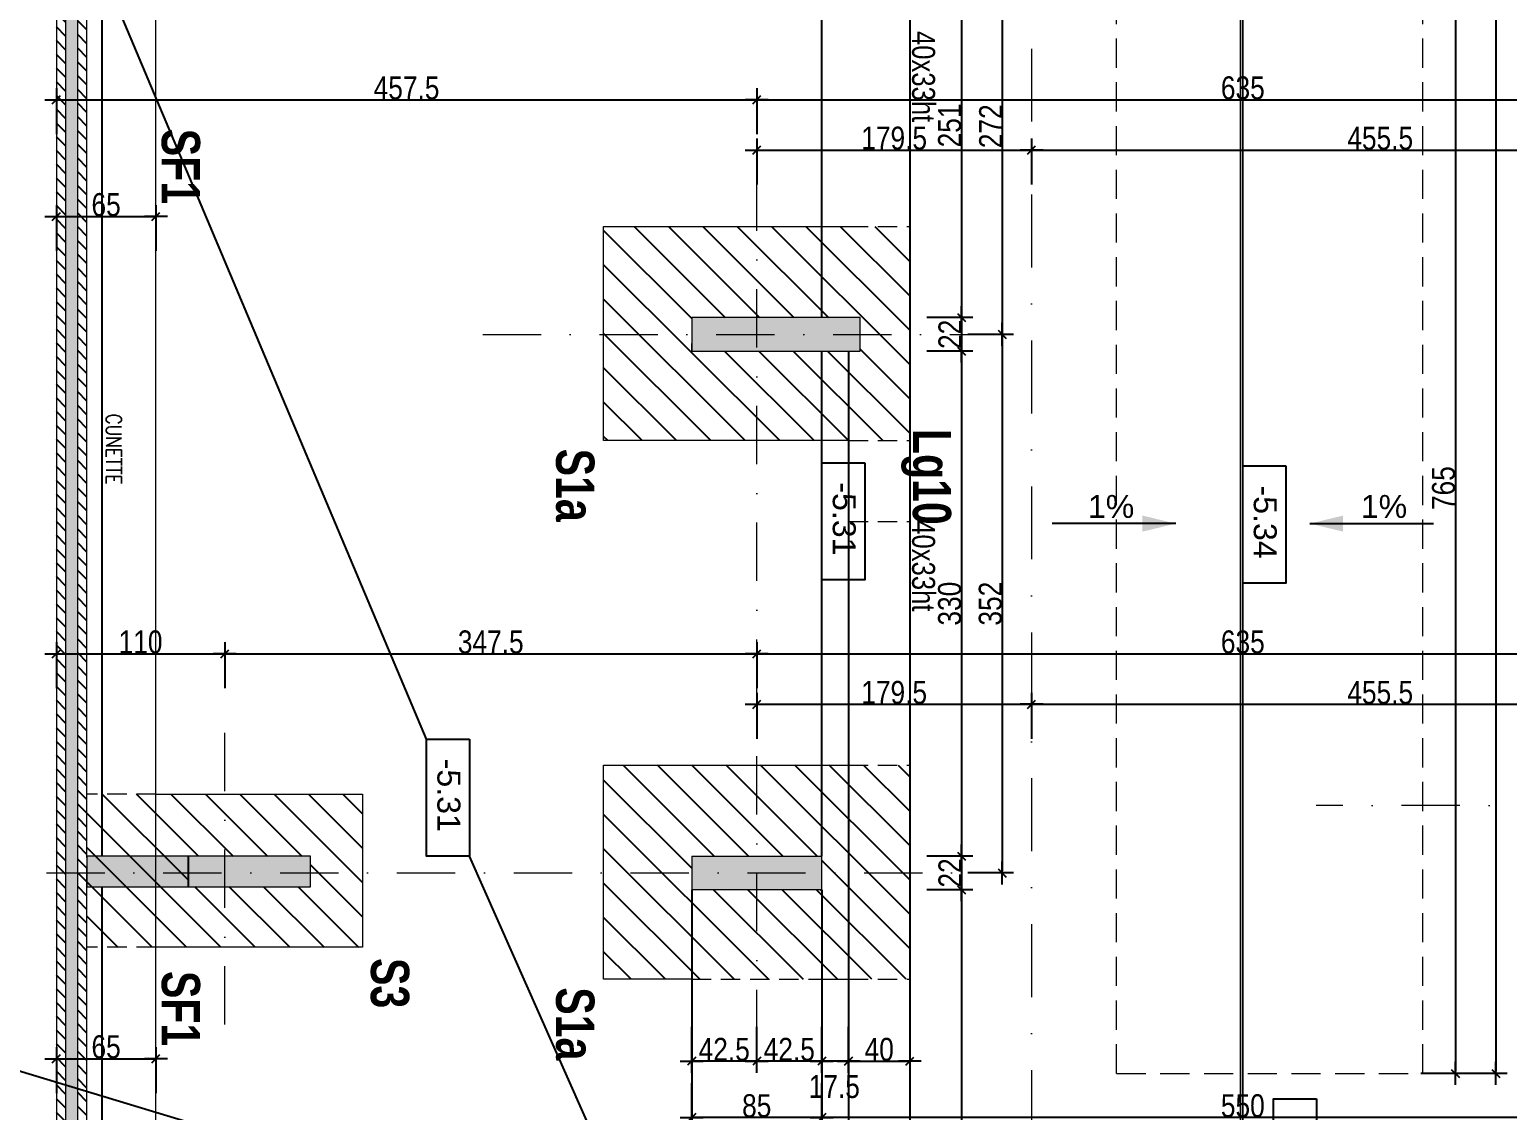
# Model space of a CAD drawing. Header units: centimetres. Extents: x 16433 to 114398, y -50094 to -12305.
# Drawn here: x 65229 to 66194, y -20493 to -19787 of the extents above; entities that cross this region are included whole.
import ezdxf
from ezdxf.enums import TextEntityAlignment as Align

# ---------------------------------------------------------------- set-up
doc = ezdxf.new("R2010")
doc.units = ezdxf.units.CM
doc.header["$LTSCALE"] = 0.5
for name, pattern in [('CACHEX2', [19.05, 12.7, -6.35]), ('TIRETPT2', [12.7, 6.35, -3.175, 0, -3.175]), ('TIRETPTX2', [50.8, 25.4, -12.7, 0, -12.7])]:
    doc.linetypes.add(name, pattern=pattern)
doc.layers.get('DEFPOINTS').update_dxf_attribs({"linetype": 'CONTINUOUS'})
for name, color, linetype in [('01_cote_gen', 4, 'CONTINUOUS'), ('01_linteaux', 2, 'CONTINUOUS'), ('01_poch_murs', 253, 'CONTINUOUS'), ('01_poch_poteaux', 250, 'CONTINUOUS'), ('01_poch_Semelles', 253, 'CONTINUOUS'), ('01_texte', 230, 'CONTINUOUS'), ('1  Hachures_coupées', 7, 'CONTINUOUS'), ('1 Cloisons int', 7, 'CONTINUOUS'), ('1 Poutres', 7, 'CONTINUOUS'), ('AA_COTES', 2, 'CONTINUOUS')]:
    doc.layers.add(name, color=color, linetype=linetype)
for name, color, linetype, lineweight in [('01_murs_coup', 5, 'CONTINUOUS', 60), ('01_sem', 42, 'CONTINUOUS', 15), ('01_tram_axes', 2, 'TIRETPTX2', 9)]:
    doc.layers.add(name, color=color, linetype=linetype, lineweight=lineweight)
doc.styles.add('ARIAL', font='arial.ttf')
doc.styles.add('impact', font='impact.ttf')
doc.styles.add('MATTE_TXT', font='arial.ttf')
doc.styles.add('SIMPLEX1', font='SIMPLEX.shx', dxfattribs={"width": 0.8, "height": 10})
doc.styles.add('STYLE2', font='ARIALN.TTF')
doc.dimstyles.new('JB50', dxfattribs={"dimscale": 0.1, "dimtxt": 150, "dimasz": 15, "dimexe": 0.1, "dimexo": 0.1, "dimgap": 0.09, "dimtad": 1, "dimdec": 1, "dimdsep": 46, "dimtxsty": 'STYLE2', "dimblk1": 'BOND_G', "dimblk2": 'BOND_D', "dimsah": 1, "dimcen": 1.5, "dimdle": 0.01, "dimse1": 1, "dimse2": 1, "dimclrd": 4, "dimclre": 2, "dimclrt": 6, "dimazin": 2, "dimtfac": 2.333333, "dimtdec": 1, "dimtix": 1, "dimtmove": 2, "dimatfit": 3, "dimldrblk": 'BOND_G', "dimfxl": 1, "dimtolj": 1, "dimtzin": 0, "dimarcsym": 0})
pattern_1 = [(315, (86033.132, 37511.667), (4.49012806, 4.49012806), [])]
pattern_2 = [(315, (86033.132, 37511.667), (11.22532, 11.22532), [])]

# ---------------------------------------------------------------- blocks, each defined once
blk = doc.blocks.new('BOND_G')
at = {"layer": 'AA_COTES', "color": 0}
for p, q in [((0, -5), (0, 15)), ((5, 0), (-5, 0)), ((1.77, 1.77), (-1.77, -1.77))]:
    blk.add_line(p, q, dxfattribs=at)
blk = doc.blocks.new('BOND_D')
at = {"layer": 'AA_COTES', "color": 0}
for p, q in [((5, 0), (-5, 0)), ((-1.77, -1.77), (1.77, 1.77)), ((0, 5), (0, -15))]:
    blk.add_line(p, q, dxfattribs=at)
blk = doc.blocks.new('*D1133')
at = {"layer": '01_cote_gen', "color": 4, "lineweight": -2, "transparency": 16777216}
blk.add_line((65155.16, -20890.92), (65155.16, -20339.36), dxfattribs=at)
at = {"layer": 'DEFPOINTS', "color": 0, "transparency": 16777216}
for p in [(65155.16, -20337.86), (65239.09, -20337.86), (65246.41, -20892.42)]:
    blk.add_point(p, dxfattribs=at)
at = {"layer": '01_cote_gen', "color": 4, "lineweight": -2, "transparency": 16777216, "xscale": 1.5, "yscale": 1.5, "zscale": 1.5}
for name, p, rotation in [('BOND_D', (65155.16, -20337.86), 90), ('BOND_G', (65155.16, -20892.42), 270)]:
    blk.add_blockref(name, p, dxfattribs=dict(at, rotation=rotation))
at = {"layer": '01_cote_gen', "color": 6, "transparency": 16777216, "insert": (65147.5, -20615.14), "char_height": 15, "attachment_point": 5, "rotation": 90, "style": 'STYLE2'}
blk.add_mtext('\\A1;554.6', dxfattribs=at)
blk = doc.blocks.new('*D1134')
at = {"layer": '01_cote_gen', "color": 4, "lineweight": -2, "transparency": 16777216}
blk.add_line((65155.16, -20336.36), (65155.16, -19715.36), dxfattribs=at)
at = {"layer": 'DEFPOINTS', "color": 0, "transparency": 16777216}
for p in [(65155.16, -19713.86), (65189.28, -19713.86), (65239.09, -20337.86)]:
    blk.add_point(p, dxfattribs=at)
at = {"layer": '01_cote_gen', "color": 4, "lineweight": -2, "transparency": 16777216, "xscale": 1.5, "yscale": 1.5, "zscale": 1.5}
for name, p, rotation in [('BOND_D', (65155.16, -19713.86), 90), ('BOND_G', (65155.16, -20337.86), 270)]:
    blk.add_blockref(name, p, dxfattribs=dict(at, rotation=rotation))
at = {"layer": '01_cote_gen', "color": 6, "transparency": 16777216, "insert": (65147.5, -20025.86), "char_height": 15, "attachment_point": 5, "rotation": 90, "style": 'STYLE2'}
blk.add_mtext('\\A1;624', dxfattribs=at)
blk = doc.blocks.new('*D1149')
at = {"layer": '01_cote_gen', "color": 4, "lineweight": -2, "transparency": 16777216}
blk.add_line((65864.2, -19715.36), (65864.2, -19984.36), dxfattribs=at)
at = {"layer": 'DEFPOINTS', "color": 0, "transparency": 16777216}
for p in [(65814.3, -19713.86), (65853.12, -19985.86), (65864.2, -19985.86)]:
    blk.add_point(p, dxfattribs=at)
at = {"layer": '01_cote_gen', "color": 4, "lineweight": -2, "transparency": 16777216, "xscale": 1.5, "yscale": 1.5, "zscale": 1.5}
for name, p, rotation in [('BOND_G', (65864.2, -19713.86), 90), ('BOND_D', (65864.2, -19985.86), 270)]:
    blk.add_blockref(name, p, dxfattribs=dict(at, rotation=rotation))
at = {"layer": '01_cote_gen', "color": 6, "transparency": 16777216, "insert": (65856.66, -19849.86), "char_height": 15, "attachment_point": 5, "rotation": 90, "style": 'STYLE2'}
blk.add_mtext('\\A1;272', dxfattribs=at)
blk = doc.blocks.new('*D1150')
at = {"layer": '01_cote_gen', "color": 4, "lineweight": -2, "transparency": 16777216}
blk.add_line((65864.2, -19987.36), (65864.2, -20336.36), dxfattribs=at)
at = {"layer": 'DEFPOINTS', "color": 0, "transparency": 16777216}
for p in [(65853.12, -19985.86), (65853.12, -20337.86), (65864.2, -20337.86)]:
    blk.add_point(p, dxfattribs=at)
at = {"layer": '01_cote_gen', "color": 4, "lineweight": -2, "transparency": 16777216, "xscale": 1.5, "yscale": 1.5, "zscale": 1.5}
for name, p, rotation in [('BOND_G', (65864.2, -19985.86), 90), ('BOND_D', (65864.2, -20337.86), 270)]:
    blk.add_blockref(name, p, dxfattribs=dict(at, rotation=rotation))
at = {"layer": '01_cote_gen', "color": 6, "transparency": 16777216, "insert": (65856.53, -20161.86), "char_height": 15, "attachment_point": 5, "rotation": 90, "style": 'STYLE2'}
blk.add_mtext('\\A1;352', dxfattribs=at)
blk = doc.blocks.new('*D1216')
at = {"layer": '01_cote_gen', "color": 4, "lineweight": -2, "transparency": 16777216}
blk.add_line((65247.9, -19832.54), (65702.4, -19832.54), dxfattribs=at)
at = {"layer": 'DEFPOINTS', "color": 0, "transparency": 16777216}
for p in [(65703.9, -19832.54), (65246.4, -19859.02), (65703.9, -19859.02)]:
    blk.add_point(p, dxfattribs=at)
at = {"layer": '01_cote_gen', "color": 4, "lineweight": -2, "transparency": 16777216, "xscale": 1.5, "yscale": 1.5, "zscale": 1.5, "rotation": 180}
blk.add_blockref('BOND_G', (65246.4, -19832.54), dxfattribs=at)
at = {"layer": '01_cote_gen', "color": 4, "lineweight": -2, "transparency": 16777216, "xscale": 1.5, "yscale": 1.5, "zscale": 1.5}
blk.add_blockref('BOND_D', (65703.9, -19832.54), dxfattribs=at)
at = {"layer": '01_cote_gen', "color": 6, "transparency": 16777216, "insert": (65475.15, -19824.9), "char_height": 15, "attachment_point": 5, "style": 'STYLE2'}
blk.add_mtext('\\A1;457.5', dxfattribs=at)
blk = doc.blocks.new('*D1217')
at = {"layer": '01_cote_gen', "color": 4, "lineweight": -2, "transparency": 16777216}
blk.add_line((65705.4, -19832.54), (66337.4, -19832.54), dxfattribs=at)
at = {"layer": 'DEFPOINTS', "color": 0, "transparency": 16777216}
for p in [(66338.9, -19832.54), (65703.9, -19855.04), (66338.9, -19909.7)]:
    blk.add_point(p, dxfattribs=at)
at = {"layer": '01_cote_gen', "color": 4, "lineweight": -2, "transparency": 16777216, "xscale": 1.5, "yscale": 1.5, "zscale": 1.5, "rotation": 180}
blk.add_blockref('BOND_G', (65703.9, -19832.54), dxfattribs=at)
at = {"layer": '01_cote_gen', "color": 4, "lineweight": -2, "transparency": 16777216, "xscale": 1.5, "yscale": 1.5, "zscale": 1.5}
blk.add_blockref('BOND_D', (66338.9, -19832.54), dxfattribs=at)
at = {"layer": '01_cote_gen', "color": 6, "transparency": 16777216, "insert": (66021.4, -19824.87), "char_height": 15, "attachment_point": 5, "style": 'STYLE2'}
blk.add_mtext('\\A1;635', dxfattribs=at)
blk = doc.blocks.new('*D1218')
at = {"layer": '01_cote_gen', "color": 4, "lineweight": -2, "transparency": 16777216}
blk.add_line((65705.4, -19865.41), (65881.91, -19865.41), dxfattribs=at)
at = {"layer": 'DEFPOINTS', "color": 0, "transparency": 16777216}
for p in [(65703.9, -19855.04), (65883.41, -19865.41), (65883.41, -19880.82)]:
    blk.add_point(p, dxfattribs=at)
at = {"layer": '01_cote_gen', "color": 4, "lineweight": -2, "transparency": 16777216, "xscale": 1.5, "yscale": 1.5, "zscale": 1.5, "rotation": 180}
blk.add_blockref('BOND_G', (65703.9, -19865.41), dxfattribs=at)
at = {"layer": '01_cote_gen', "color": 4, "lineweight": -2, "transparency": 16777216, "xscale": 1.5, "yscale": 1.5, "zscale": 1.5}
blk.add_blockref('BOND_D', (65883.41, -19865.41), dxfattribs=at)
at = {"layer": '01_cote_gen', "color": 6, "transparency": 16777216, "insert": (65793.66, -19857.75), "char_height": 15, "attachment_point": 5, "style": 'STYLE2'}
blk.add_mtext('\\A1;179.5', dxfattribs=at)
blk = doc.blocks.new('*D1219')
at = {"layer": '01_cote_gen', "color": 4, "lineweight": -2, "transparency": 16777216}
blk.add_line((65884.91, -19865.41), (66337.4, -19865.41), dxfattribs=at)
at = {"layer": 'DEFPOINTS', "color": 0, "transparency": 16777216}
for p in [(66338.9, -19865.41), (66338.9, -19898.22), (65883.41, -19912.88)]:
    blk.add_point(p, dxfattribs=at)
at = {"layer": '01_cote_gen', "color": 4, "lineweight": -2, "transparency": 16777216, "xscale": 1.5, "yscale": 1.5, "zscale": 1.5, "rotation": 180}
blk.add_blockref('BOND_G', (65883.41, -19865.41), dxfattribs=at)
at = {"layer": '01_cote_gen', "color": 4, "lineweight": -2, "transparency": 16777216, "xscale": 1.5, "yscale": 1.5, "zscale": 1.5}
blk.add_blockref('BOND_D', (66338.9, -19865.41), dxfattribs=at)
at = {"layer": '01_cote_gen', "color": 6, "transparency": 16777216, "insert": (66111.16, -19857.78), "char_height": 15, "attachment_point": 5, "style": 'STYLE2'}
blk.add_mtext('\\A1;455.5', dxfattribs=at)
blk = doc.blocks.new('*D1227')
at = {"layer": '01_cote_gen', "color": 4, "lineweight": -2, "transparency": 16777216}
blk.add_line((65247.91, -20194.63), (65354.91, -20194.63), dxfattribs=at)
at = {"layer": 'DEFPOINTS', "color": 0, "transparency": 16777216}
for p in [(65356.41, -20194.63), (65356.41, -20226.9), (65246.41, -20269.92)]:
    blk.add_point(p, dxfattribs=at)
at = {"layer": '01_cote_gen', "color": 4, "lineweight": -2, "transparency": 16777216, "xscale": 1.5, "yscale": 1.5, "zscale": 1.5, "rotation": 180}
blk.add_blockref('BOND_G', (65246.41, -20194.63), dxfattribs=at)
at = {"layer": '01_cote_gen', "color": 4, "lineweight": -2, "transparency": 16777216, "xscale": 1.5, "yscale": 1.5, "zscale": 1.5}
blk.add_blockref('BOND_D', (65356.41, -20194.63), dxfattribs=at)
at = {"layer": '01_cote_gen', "color": 6, "transparency": 16777216, "insert": (65301.41, -20186.96), "char_height": 15, "attachment_point": 5, "style": 'STYLE2'}
blk.add_mtext('\\A1;110', dxfattribs=at)
blk = doc.blocks.new('*D1228')
at = {"layer": '01_cote_gen', "color": 4, "lineweight": -2, "transparency": 16777216}
blk.add_line((65357.91, -20194.63), (65702.4, -20194.63), dxfattribs=at)
at = {"layer": 'DEFPOINTS', "color": 0, "transparency": 16777216}
for p in [(65703.9, -20194.63), (65703.9, -20211.36), (65356.41, -20234.07)]:
    blk.add_point(p, dxfattribs=at)
at = {"layer": '01_cote_gen', "color": 4, "lineweight": -2, "transparency": 16777216, "xscale": 1.5, "yscale": 1.5, "zscale": 1.5, "rotation": 180}
blk.add_blockref('BOND_G', (65356.41, -20194.63), dxfattribs=at)
at = {"layer": '01_cote_gen', "color": 4, "lineweight": -2, "transparency": 16777216, "xscale": 1.5, "yscale": 1.5, "zscale": 1.5}
blk.add_blockref('BOND_D', (65703.9, -20194.63), dxfattribs=at)
at = {"layer": '01_cote_gen', "color": 6, "transparency": 16777216, "insert": (65530.15, -20186.96), "char_height": 15, "attachment_point": 5, "style": 'STYLE2'}
blk.add_mtext('\\A1;347.5', dxfattribs=at)
blk = doc.blocks.new('*D1229')
at = {"layer": '01_cote_gen', "color": 4, "lineweight": -2, "transparency": 16777216}
blk.add_line((65705.4, -20194.63), (66337.4, -20194.63), dxfattribs=at)
at = {"layer": 'DEFPOINTS', "color": 0, "transparency": 16777216}
for p in [(66338.9, -20194.63), (65703.9, -20240.76), (66338.9, -20240.76)]:
    blk.add_point(p, dxfattribs=at)
at = {"layer": '01_cote_gen', "color": 4, "lineweight": -2, "transparency": 16777216, "xscale": 1.5, "yscale": 1.5, "zscale": 1.5, "rotation": 180}
blk.add_blockref('BOND_G', (65703.9, -20194.63), dxfattribs=at)
at = {"layer": '01_cote_gen', "color": 4, "lineweight": -2, "transparency": 16777216, "xscale": 1.5, "yscale": 1.5, "zscale": 1.5}
blk.add_blockref('BOND_D', (66338.9, -20194.63), dxfattribs=at)
at = {"layer": '01_cote_gen', "color": 6, "transparency": 16777216, "insert": (66021.4, -20186.96), "char_height": 15, "attachment_point": 5, "style": 'STYLE2'}
blk.add_mtext('\\A1;635', dxfattribs=at)
blk = doc.blocks.new('*D1230')
at = {"layer": '01_cote_gen', "color": 4, "lineweight": -2, "transparency": 16777216}
blk.add_line((65705.4, -20227.64), (65881.91, -20227.64), dxfattribs=at)
at = {"layer": 'DEFPOINTS', "color": 0, "transparency": 16777216}
for p in [(65883.41, -20216.7), (65703.9, -20229.82), (65883.41, -20227.64)]:
    blk.add_point(p, dxfattribs=at)
at = {"layer": '01_cote_gen', "color": 4, "lineweight": -2, "transparency": 16777216, "xscale": 1.5, "yscale": 1.5, "zscale": 1.5, "rotation": 180}
blk.add_blockref('BOND_G', (65703.9, -20227.64), dxfattribs=at)
at = {"layer": '01_cote_gen', "color": 4, "lineweight": -2, "transparency": 16777216, "xscale": 1.5, "yscale": 1.5, "zscale": 1.5}
blk.add_blockref('BOND_D', (65883.41, -20227.64), dxfattribs=at)
at = {"layer": '01_cote_gen', "color": 6, "transparency": 16777216, "insert": (65793.66, -20219.97), "char_height": 15, "attachment_point": 5, "style": 'STYLE2'}
blk.add_mtext('\\A1;179.5', dxfattribs=at)
blk = doc.blocks.new('*D1231')
at = {"layer": '01_cote_gen', "color": 4, "lineweight": -2, "transparency": 16777216}
blk.add_line((65884.91, -20227.64), (66337.4, -20227.64), dxfattribs=at)
at = {"layer": 'DEFPOINTS', "color": 0, "transparency": 16777216}
for p in [(66338.9, -20227.64), (65883.41, -20235.14), (66338.9, -20256.07)]:
    blk.add_point(p, dxfattribs=at)
at = {"layer": '01_cote_gen', "color": 4, "lineweight": -2, "transparency": 16777216, "xscale": 1.5, "yscale": 1.5, "zscale": 1.5, "rotation": 180}
blk.add_blockref('BOND_G', (65883.41, -20227.64), dxfattribs=at)
at = {"layer": '01_cote_gen', "color": 4, "lineweight": -2, "transparency": 16777216, "xscale": 1.5, "yscale": 1.5, "zscale": 1.5}
blk.add_blockref('BOND_D', (66338.9, -20227.64), dxfattribs=at)
at = {"layer": '01_cote_gen', "color": 6, "transparency": 16777216, "insert": (66111.16, -20220), "char_height": 15, "attachment_point": 5, "style": 'STYLE2'}
blk.add_mtext('\\A1;455.5', dxfattribs=at)
blk = doc.blocks.new('*D1252')
at = {"layer": '01_cote_gen', "color": 4, "lineweight": -2, "transparency": 16777216}
blk.add_line((65744.9, -20460.91), (65705.4, -20460.91), dxfattribs=at)
at = {"layer": 'DEFPOINTS', "color": 0, "transparency": 16777216}
for p in [(65703.9, -20452.22), (65703.9, -20460.91), (65746.4, -20477.32)]:
    blk.add_point(p, dxfattribs=at)
at = {"layer": '01_cote_gen', "color": 4, "lineweight": -2, "transparency": 16777216, "xscale": 1.5, "yscale": 1.5, "zscale": 1.5, "rotation": 180}
blk.add_blockref('BOND_D', (65703.9, -20460.91), dxfattribs=at)
at = {"layer": '01_cote_gen', "color": 4, "lineweight": -2, "transparency": 16777216, "xscale": 1.5, "yscale": 1.5, "zscale": 1.5}
blk.add_blockref('BOND_G', (65746.4, -20460.91), dxfattribs=at)
at = {"layer": '01_cote_gen', "color": 6, "transparency": 16777216, "insert": (65725.15, -20453.24), "char_height": 15, "attachment_point": 5, "style": 'STYLE2'}
blk.add_mtext('\\A1;42.5', dxfattribs=at)
blk = doc.blocks.new('*D1253')
at = {"layer": '01_cote_gen', "color": 4, "lineweight": -2, "transparency": 16777216}
blk.add_line((65702.4, -20460.91), (65662.9, -20460.91), dxfattribs=at)
at = {"layer": 'DEFPOINTS', "color": 0, "transparency": 16777216}
for p in [(65661.4, -20438.41), (65703.9, -20438.41), (65661.4, -20460.91)]:
    blk.add_point(p, dxfattribs=at)
at = {"layer": '01_cote_gen', "color": 4, "lineweight": -2, "transparency": 16777216, "xscale": 1.5, "yscale": 1.5, "zscale": 1.5, "rotation": 180}
blk.add_blockref('BOND_D', (65661.4, -20460.91), dxfattribs=at)
at = {"layer": '01_cote_gen', "color": 4, "lineweight": -2, "transparency": 16777216, "xscale": 1.5, "yscale": 1.5, "zscale": 1.5}
blk.add_blockref('BOND_G', (65703.9, -20460.91), dxfattribs=at)
at = {"layer": '01_cote_gen', "color": 6, "transparency": 16777216, "insert": (65682.65, -20453.24), "char_height": 15, "attachment_point": 5, "style": 'STYLE2'}
blk.add_mtext('\\A1;42.5', dxfattribs=at)
blk = doc.blocks.new('*D1255')
at = {"layer": '01_cote_gen', "color": 4, "lineweight": -2, "transparency": 16777216}
blk.add_line((65744.9, -20497.74), (65662.9, -20497.74), dxfattribs=at)
at = {"layer": 'DEFPOINTS', "color": 0, "transparency": 16777216}
for p in [(65661.4, -20497.74), (65661.4, -20497.74), (65746.4, -20497.74)]:
    blk.add_point(p, dxfattribs=at)
at = {"layer": '01_cote_gen', "color": 4, "lineweight": -2, "transparency": 16777216, "xscale": 1.5, "yscale": 1.5, "zscale": 1.5, "rotation": 180}
blk.add_blockref('BOND_D', (65661.4, -20497.74), dxfattribs=at)
at = {"layer": '01_cote_gen', "color": 4, "lineweight": -2, "transparency": 16777216, "xscale": 1.5, "yscale": 1.5, "zscale": 1.5}
blk.add_blockref('BOND_G', (65746.4, -20497.74), dxfattribs=at)
at = {"layer": '01_cote_gen', "color": 6, "transparency": 16777216, "insert": (65703.9, -20490.07), "char_height": 15, "attachment_point": 5, "style": 'STYLE2'}
blk.add_mtext('\\A1;85', dxfattribs=at)
blk = doc.blocks.new('*D1256')
at = {"layer": '01_cote_gen', "color": 4, "lineweight": -2, "transparency": 16777216}
blk.add_line((66294.9, -20497.74), (65747.9, -20497.74), dxfattribs=at)
at = {"layer": 'DEFPOINTS', "color": 0, "transparency": 16777216}
for p in [(65746.4, -20497.74), (66296.4, -20524.42), (65746.4, -20540.94)]:
    blk.add_point(p, dxfattribs=at)
at = {"layer": '01_cote_gen', "color": 4, "lineweight": -2, "transparency": 16777216, "xscale": 1.5, "yscale": 1.5, "zscale": 1.5, "rotation": 180}
blk.add_blockref('BOND_D', (65746.4, -20497.74), dxfattribs=at)
at = {"layer": '01_cote_gen', "color": 4, "lineweight": -2, "transparency": 16777216, "xscale": 1.5, "yscale": 1.5, "zscale": 1.5}
blk.add_blockref('BOND_G', (66296.4, -20497.74), dxfattribs=at)
at = {"layer": '01_cote_gen', "color": 6, "transparency": 16777216, "insert": (66021.4, -20490.07), "char_height": 15, "attachment_point": 5, "style": 'STYLE2'}
blk.add_mtext('\\A1;550', dxfattribs=at)
blk = doc.blocks.new('*D1276')
at = {"layer": '01_cote_gen', "color": 4, "lineweight": -2, "transparency": 16777216}
blk.add_line((65837.61, -19725.36), (65837.61, -19973.36), dxfattribs=at)
at = {"layer": 'DEFPOINTS', "color": 0, "transparency": 16777216}
for p in [(65818.56, -19723.86), (65786.06, -19974.86), (65837.61, -19974.86)]:
    blk.add_point(p, dxfattribs=at)
at = {"layer": '01_cote_gen', "color": 4, "lineweight": -2, "transparency": 16777216, "xscale": 1.5, "yscale": 1.5, "zscale": 1.5}
for name, p, rotation in [('BOND_G', (65837.61, -19723.86), 90), ('BOND_D', (65837.61, -19974.86), 270)]:
    blk.add_blockref(name, p, dxfattribs=dict(at, rotation=rotation))
at = {"layer": '01_cote_gen', "color": 6, "transparency": 16777216, "insert": (65829.94, -19849.36), "char_height": 15, "attachment_point": 5, "rotation": 90, "style": 'STYLE2'}
blk.add_mtext('\\A1;251', dxfattribs=at)
blk = doc.blocks.new('*D1277')
at = {"layer": '01_cote_gen', "color": 4, "lineweight": -2, "transparency": 16777216}
blk.add_line((65837.61, -19976.36), (65837.61, -19995.36), dxfattribs=at)
at = {"layer": 'DEFPOINTS', "color": 0, "transparency": 16777216}
for p in [(65786.06, -19974.86), (65786.06, -19996.86), (65837.61, -19996.86)]:
    blk.add_point(p, dxfattribs=at)
at = {"layer": '01_cote_gen', "color": 4, "lineweight": -2, "transparency": 16777216, "xscale": 1.5, "yscale": 1.5, "zscale": 1.5}
for name, p, rotation in [('BOND_G', (65837.61, -19974.86), 90), ('BOND_D', (65837.61, -19996.86), 270)]:
    blk.add_blockref(name, p, dxfattribs=dict(at, rotation=rotation))
at = {"layer": '01_cote_gen', "color": 6, "transparency": 16777216, "insert": (65830.07, -19985.86), "char_height": 15, "attachment_point": 5, "rotation": 90, "style": 'STYLE2'}
blk.add_mtext('\\A1;22', dxfattribs=at)
blk = doc.blocks.new('*D1278')
at = {"layer": '01_cote_gen', "color": 4, "lineweight": -2, "transparency": 16777216}
blk.add_line((65837.61, -19998.36), (65837.61, -20325.36), dxfattribs=at)
at = {"layer": 'DEFPOINTS', "color": 0, "transparency": 16777216}
for p in [(65786.06, -19996.86), (65761.06, -20326.86), (65837.61, -20326.86)]:
    blk.add_point(p, dxfattribs=at)
at = {"layer": '01_cote_gen', "color": 4, "lineweight": -2, "transparency": 16777216, "xscale": 1.5, "yscale": 1.5, "zscale": 1.5}
for name, p, rotation in [('BOND_G', (65837.61, -19996.86), 90), ('BOND_D', (65837.61, -20326.86), 270)]:
    blk.add_blockref(name, p, dxfattribs=dict(at, rotation=rotation))
at = {"layer": '01_cote_gen', "color": 6, "transparency": 16777216, "insert": (65829.94, -20161.86), "char_height": 15, "attachment_point": 5, "rotation": 90, "style": 'STYLE2'}
blk.add_mtext('\\A1;330', dxfattribs=at)
blk = doc.blocks.new('*D1279')
at = {"layer": '01_cote_gen', "color": 4, "lineweight": -2, "transparency": 16777216}
blk.add_line((65837.61, -20328.36), (65837.61, -20347.36), dxfattribs=at)
at = {"layer": 'DEFPOINTS', "color": 0, "transparency": 16777216}
for p in [(65761.06, -20326.86), (65760.21, -20348.86), (65837.61, -20348.86)]:
    blk.add_point(p, dxfattribs=at)
at = {"layer": '01_cote_gen', "color": 4, "lineweight": -2, "transparency": 16777216, "xscale": 1.5, "yscale": 1.5, "zscale": 1.5}
for name, p, rotation in [('BOND_G', (65837.61, -20326.86), 90), ('BOND_D', (65837.61, -20348.86), 270)]:
    blk.add_blockref(name, p, dxfattribs=dict(at, rotation=rotation))
at = {"layer": '01_cote_gen', "color": 6, "transparency": 16777216, "insert": (65830.07, -20337.86), "char_height": 15, "attachment_point": 5, "rotation": 90, "style": 'STYLE2'}
blk.add_mtext('\\A1;22', dxfattribs=at)
blk = doc.blocks.new('*D1280')
at = {"layer": '01_cote_gen', "color": 4, "lineweight": -2, "transparency": 16777216}
blk.add_line((65837.61, -20350.36), (65837.61, -20841.17), dxfattribs=at)
at = {"layer": 'DEFPOINTS', "color": 0, "transparency": 16777216}
for p in [(65760.21, -20348.86), (65818.56, -20842.67), (65837.61, -20842.67)]:
    blk.add_point(p, dxfattribs=at)
at = {"layer": '01_cote_gen', "color": 4, "lineweight": -2, "transparency": 16777216, "xscale": 1.5, "yscale": 1.5, "zscale": 1.5}
for name, p, rotation in [('BOND_G', (65837.61, -20348.86), 90), ('BOND_D', (65837.61, -20842.67), 270)]:
    blk.add_blockref(name, p, dxfattribs=dict(at, rotation=rotation))
at = {"layer": '01_cote_gen', "color": 6, "transparency": 16777216, "insert": (65829.94, -20595.77), "char_height": 15, "attachment_point": 5, "rotation": 90, "style": 'STYLE2'}
blk.add_mtext('\\A1;493.8', dxfattribs=at)
blk = doc.blocks.new('*D1294')
at = {"layer": '01_cote_gen', "color": 4, "lineweight": -2, "transparency": 16777216}
blk.add_line((66160.25, -19705.36), (66160.25, -20467.37), dxfattribs=at)
at = {"layer": 'DEFPOINTS', "color": 0, "transparency": 16777216}
for p in [(66152.75, -19703.86), (66138.9, -20468.87), (66160.25, -20468.87)]:
    blk.add_point(p, dxfattribs=at)
at = {"layer": '01_cote_gen', "color": 4, "lineweight": -2, "transparency": 16777216, "xscale": 1.5, "yscale": 1.5, "zscale": 1.5}
for name, p, rotation in [('BOND_G', (66160.25, -19703.86), 90), ('BOND_D', (66160.25, -20468.87), 270)]:
    blk.add_blockref(name, p, dxfattribs=dict(at, rotation=rotation))
at = {"layer": '01_cote_gen', "color": 6, "transparency": 16777216, "insert": (66152.58, -20086.37), "char_height": 15, "attachment_point": 5, "rotation": 90, "style": 'STYLE2'}
blk.add_mtext('\\A1;765', dxfattribs=at)
blk = doc.blocks.new('*D1295')
at = {"layer": '01_cote_gen', "color": 4, "lineweight": -2, "transparency": 16777216}
blk.add_line((66186.68, -18670.37), (66186.68, -20467.37), dxfattribs=at)
at = {"layer": 'DEFPOINTS', "color": 0, "transparency": 16777216}
for p in [(66161.85, -18668.87), (66161.85, -20468.87), (66186.68, -20468.87)]:
    blk.add_point(p, dxfattribs=at)
at = {"layer": '01_cote_gen', "color": 4, "lineweight": -2, "transparency": 16777216, "xscale": 1.5, "yscale": 1.5, "zscale": 1.5}
for name, p, rotation in [('BOND_G', (66186.68, -18668.87), 90), ('BOND_D', (66186.68, -20468.87), 270)]:
    blk.add_blockref(name, p, dxfattribs=dict(at, rotation=rotation))
at = {"layer": '01_cote_gen', "color": 6, "transparency": 16777216, "insert": (66179.01, -19568.87), "char_height": 15, "attachment_point": 5, "rotation": 90, "style": 'STYLE2'}
blk.add_mtext('\\A1;1800', dxfattribs=at)
blk = doc.blocks.new('*D1321')
at = {"layer": '01_cote_gen', "color": 4, "lineweight": -2, "transparency": 16777216}
blk.add_line((65762.4, -20460.91), (65747.9, -20460.91), dxfattribs=at)
at = {"layer": 'DEFPOINTS', "color": 0, "transparency": 16777216}
for p in [(65746.4, -20460.91), (65746.4, -20471.42), (65763.9, -20471.42)]:
    blk.add_point(p, dxfattribs=at)
at = {"layer": '01_cote_gen', "color": 4, "lineweight": -2, "transparency": 16777216, "xscale": 1.5, "yscale": 1.5, "zscale": 1.5, "rotation": 180}
blk.add_blockref('BOND_D', (65746.4, -20460.91), dxfattribs=at)
at = {"layer": '01_cote_gen', "color": 4, "lineweight": -2, "transparency": 16777216, "xscale": 1.5, "yscale": 1.5, "zscale": 1.5}
blk.add_blockref('BOND_G', (65763.9, -20460.91), dxfattribs=at)
at = {"layer": '01_cote_gen', "color": 6, "transparency": 16777216, "insert": (65754.55, -20477.51), "char_height": 15, "attachment_point": 5, "style": 'STYLE2'}
blk.add_mtext('\\A1;17.5', dxfattribs=at)
blk = doc.blocks.new('*D1322')
at = {"layer": '01_cote_gen', "color": 4, "lineweight": -2, "transparency": 16777216}
blk.add_line((65765.4, -20460.91), (65802.4, -20460.91), dxfattribs=at)
at = {"layer": 'DEFPOINTS', "color": 0, "transparency": 16777216}
for p in [(65763.9, -20453.41), (65803.9, -20453.41), (65803.9, -20460.91)]:
    blk.add_point(p, dxfattribs=at)
at = {"layer": '01_cote_gen', "color": 4, "lineweight": -2, "transparency": 16777216, "xscale": 1.5, "yscale": 1.5, "zscale": 1.5, "rotation": 180}
blk.add_blockref('BOND_G', (65763.9, -20460.91), dxfattribs=at)
at = {"layer": '01_cote_gen', "color": 4, "lineweight": -2, "transparency": 16777216, "xscale": 1.5, "yscale": 1.5, "zscale": 1.5}
blk.add_blockref('BOND_D', (65803.9, -20460.91), dxfattribs=at)
at = {"layer": '01_cote_gen', "color": 6, "transparency": 16777216, "insert": (65783.9, -20453.24), "char_height": 15, "attachment_point": 5, "style": 'STYLE2'}
blk.add_mtext('\\A1;40', dxfattribs=at)
blk = doc.blocks.new('*D1327')
at = {"layer": '01_cote_gen', "color": 4, "lineweight": -2, "transparency": 16777216}
blk.add_line((65247.9, -19908.86), (65309.9, -19908.86), dxfattribs=at)
at = {"layer": 'DEFPOINTS', "color": 0, "transparency": 16777216}
for p in [(65246.4, -19915.16), (65311.4, -19908.86), (65311.4, -19923.89)]:
    blk.add_point(p, dxfattribs=at)
at = {"layer": '01_cote_gen', "color": 4, "lineweight": -2, "transparency": 16777216, "xscale": 1.5, "yscale": 1.5, "zscale": 1.5, "rotation": 180}
blk.add_blockref('BOND_G', (65246.4, -19908.86), dxfattribs=at)
at = {"layer": '01_cote_gen', "color": 4, "lineweight": -2, "transparency": 16777216, "xscale": 1.5, "yscale": 1.5, "zscale": 1.5}
blk.add_blockref('BOND_D', (65311.4, -19908.86), dxfattribs=at)
at = {"layer": '01_cote_gen', "color": 6, "transparency": 16777216, "insert": (65278.9, -19901.19), "char_height": 15, "attachment_point": 5, "style": 'STYLE2'}
blk.add_mtext('\\A1;65', dxfattribs=at)
blk = doc.blocks.new('*D1328')
at = {"layer": '01_cote_gen', "color": 4, "lineweight": -2, "transparency": 16777216}
blk.add_line((65247.9, -20459.24), (65309.9, -20459.24), dxfattribs=at)
at = {"layer": 'DEFPOINTS', "color": 0, "transparency": 16777216}
for p in [(65246.4, -20465.54), (65311.4, -20459.24), (65311.4, -20474.27)]:
    blk.add_point(p, dxfattribs=at)
at = {"layer": '01_cote_gen', "color": 4, "lineweight": -2, "transparency": 16777216, "xscale": 1.5, "yscale": 1.5, "zscale": 1.5, "rotation": 180}
blk.add_blockref('BOND_G', (65246.4, -20459.24), dxfattribs=at)
at = {"layer": '01_cote_gen', "color": 4, "lineweight": -2, "transparency": 16777216, "xscale": 1.5, "yscale": 1.5, "zscale": 1.5}
blk.add_blockref('BOND_D', (65311.4, -20459.24), dxfattribs=at)
at = {"layer": '01_cote_gen', "color": 6, "transparency": 16777216, "insert": (65278.9, -20451.57), "char_height": 15, "attachment_point": 5, "style": 'STYLE2'}
blk.add_mtext('\\A1;65', dxfattribs=at)

msp = doc.modelspace()

# ---------------------------------------------------------------- hatches: boundary and pattern name
at = {"layer": '01_poch_murs'}
h = msp.add_hatch(color=256, dxfattribs=at)
h.dxf.hatch_style = 1
h.paths.add_polyline_path([(65260.408, -20866.774), (65260.402, -19703.865), (65252.402, -19703.865), (65252.408, -20867.129)])
h = msp.add_hatch(dxfattribs=at)
h.set_pattern_fill('ANSI31', color=256, scale=2, angle=-90)
h.set_pattern_definition(pattern_1)
h.paths.add_polyline_path([(65266.405, -20337.865), (65266.405, -20326.865), (65266.402, -19723.865), (65266.402, -19713.865), (65260.402, -19713.865), (65260.405, -20337.865)])
h.paths.add_polyline_path([(65252.405, -20337.865), (65252.402, -19713.865), (65246.402, -19713.865), (65246.405, -20337.865)])
h = msp.add_hatch(color=256, dxfattribs=at)
h.dxf.hatch_style = 1
h.paths.add_polyline_path([(65332.408, -20346.865), (65332.408, -20326.865), (65266.405, -20326.865), (65266.405, -20346.865)])
h = msp.add_hatch(dxfattribs=at)
h.set_pattern_fill('ANSI31', color=256, scale=2, angle=-90)
h.set_pattern_definition(pattern_1)
h.paths.add_polyline_path([(65266.408, -20866.508), (65266.405, -20346.865), (65266.405, -20337.865), (65260.405, -20337.865), (65260.408, -20866.774)])
h.paths.add_polyline_path([(65252.408, -20867.129), (65252.405, -20337.865), (65246.405, -20337.865), (65246.408, -20867.395)])
at = {"layer": '01_poch_poteaux'}
h = msp.add_hatch(color=256, dxfattribs=at)
h.dxf.hatch_style = 1
h.paths.add_polyline_path([(65771.401, -19985.865), (65771.401, -19974.865), (65763.903, -19974.865), (65763.903, -19985.865)])
h.paths.add_polyline_path([(65771.401, -19996.865), (65771.401, -19985.865), (65763.903, -19985.865), (65763.903, -19996.865)])
h.paths.add_polyline_path([(65763.903, -19996.865), (65763.903, -19985.865), (65703.903, -19985.865), (65703.903, -19996.865)])
h.paths.add_polyline_path([(65763.903, -19985.865), (65763.903, -19974.865), (65746.401, -19974.865), (65703.903, -19974.865), (65703.903, -19985.865)])
h.paths.add_polyline_path([(65703.903, -19996.865), (65703.903, -19985.865), (65661.405, -19985.865), (65661.405, -19996.865)])
h.paths.add_polyline_path([(65703.903, -19985.865), (65703.903, -19974.865), (65661.405, -19974.865), (65661.405, -19985.865)])
h = msp.add_hatch(color=256, dxfattribs=at)
h.dxf.hatch_style = 1
h.paths.add_polyline_path([(65412.408, -20337.865), (65412.408, -20326.865), (65356.405, -20326.865), (65356.405, -20337.865)])
h.paths.add_polyline_path([(65412.408, -20346.865), (65412.408, -20337.865), (65356.405, -20337.865), (65356.405, -20346.865)])
h.paths.add_polyline_path([(65356.405, -20337.865), (65356.405, -20326.865), (65332.408, -20326.865), (65332.408, -20337.865)])
h.paths.add_polyline_path([(65356.405, -20346.865), (65356.405, -20337.865), (65332.408, -20337.865), (65332.408, -20346.865)])
h = msp.add_hatch(color=256, dxfattribs=at)
h.dxf.hatch_style = 1
h.paths.add_polyline_path([(65746.401, -20337.865), (65746.401, -20326.865), (65703.903, -20326.865), (65703.903, -20337.865)])
h.paths.add_polyline_path([(65746.401, -20348.865), (65746.401, -20337.865), (65703.903, -20337.865), (65703.903, -20348.865)])
h.paths.add_polyline_path([(65703.903, -20348.865), (65703.903, -20337.865), (65661.405, -20337.865), (65661.405, -20348.865)])
h.paths.add_polyline_path([(65703.903, -20337.865), (65703.903, -20326.865), (65661.405, -20326.865), (65661.405, -20337.865)])
at = {"layer": '01_poch_Semelles', "linetype": 'CACHEX2', "ltscale": 2}
h = msp.add_hatch(dxfattribs=at)
h.set_pattern_fill('ANSI31', color=256, scale=5, angle=-90)
h.set_pattern_definition(pattern_2)
h.paths.add_polyline_path([(65803.903, -19985.865), (65803.903, -19915.345), (65763.903, -19915.345), (65763.903, -19974.865), (65771.401, -19974.865), (65771.401, -19985.865)])
h.paths.add_polyline_path([(65803.903, -20055.345), (65803.903, -19985.865), (65771.401, -19985.865), (65771.401, -19996.865), (65763.903, -19996.865), (65763.903, -20055.345)])
h.paths.add_polyline_path([(65763.903, -20055.345), (65763.903, -19996.865), (65746.401, -19996.865), (65746.401, -20055.345)])
h.paths.add_polyline_path([(65771.401, -19985.865), (65771.401, -19974.865), (65763.903, -19974.865), (65763.903, -19985.865)], flags=17)
h.paths.add_polyline_path([(65763.903, -19974.865), (65763.903, -19915.345), (65746.401, -19915.345), (65746.401, -19974.865)])
h.paths.add_polyline_path([(65746.401, -19974.865), (65746.401, -19915.345), (65703.903, -19915.345), (65703.903, -19974.865)])
h.paths.add_polyline_path([(65746.401, -20055.345), (65746.401, -19996.865), (65703.903, -19996.865), (65703.903, -20055.345)])
h.paths.add_polyline_path([(65703.903, -20055.345), (65703.903, -19996.865), (65661.405, -19996.865), (65661.405, -19985.865), (65603.903, -19985.865), (65603.903, -20055.345)])
h.paths.add_polyline_path([(65703.903, -19974.865), (65703.903, -19915.345), (65603.903, -19915.345), (65603.903, -19985.865), (65661.405, -19985.865), (65661.405, -19974.865)])
h = msp.add_hatch(dxfattribs=at)
h.set_pattern_fill('ANSI31', color=256, scale=5, angle=-90)
h.set_pattern_definition(pattern_2)
h.paths.add_polyline_path([(65803.903, -20337.865), (65803.903, -20267.345), (65763.903, -20267.345), (65763.903, -20337.865)])
h.paths.add_polyline_path([(65803.903, -20407.345), (65803.903, -20337.865), (65763.903, -20337.865), (65763.903, -20407.345)])
h.paths.add_polyline_path([(65763.903, -20337.865), (65763.903, -20267.345), (65746.401, -20267.345), (65746.401, -20326.865), (65746.401, -20337.865)])
h.paths.add_polyline_path([(65763.903, -20407.345), (65763.903, -20337.865), (65746.401, -20337.865), (65746.401, -20348.865), (65746.401, -20407.345)])
h.paths.add_polyline_path([(65746.401, -20407.345), (65746.401, -20349.714), (65745.552, -20348.865), (65703.903, -20348.865), (65703.903, -20407.345)])
h.paths.add_polyline_path([(65746.401, -20326.865), (65746.401, -20267.345), (65703.903, -20267.345), (65703.903, -20326.865)])
h.paths.add_polyline_path([(65703.903, -20326.865), (65703.903, -20267.345), (65603.903, -20267.345), (65603.903, -20337.865), (65661.405, -20337.865), (65661.405, -20326.865)])
h.paths.add_polyline_path([(65703.903, -20407.345), (65703.903, -20348.865), (65661.405, -20348.865), (65661.405, -20407.345)])
h.paths.add_polyline_path([(65661.405, -20407.345), (65661.405, -20348.865), (65661.405, -20337.865), (65603.903, -20337.865), (65603.903, -20407.345)])
h = msp.add_hatch(dxfattribs=at)
h.set_pattern_fill('ANSI31', color=256, scale=5, angle=-90)
h.set_pattern_definition(pattern_2)
h.paths.add_polyline_path([(65446.405, -20386.345), (65446.405, -20337.865), (65412.408, -20337.865), (65412.408, -20346.865), (65356.405, -20346.865), (65356.405, -20386.345)])
h.paths.add_polyline_path([(65412.408, -20326.865), (65412.408, -20337.865), (65446.405, -20337.865), (65446.405, -20286.345), (65356.405, -20286.345), (65356.405, -20326.865)])
h.paths.add_polyline_path([(65356.405, -20326.865), (65356.405, -20286.345), (65311.405, -20286.345), (65311.405, -20326.865)])
h.paths.add_polyline_path([(65356.405, -20386.345), (65356.405, -20346.865), (65311.405, -20346.865), (65311.405, -20386.345)])
h.paths.add_polyline_path([(65311.405, -20386.345), (65311.405, -20346.865), (65276.405, -20346.865), (65276.405, -20386.345)])
h.paths.add_polyline_path([(65311.405, -20346.865), (65311.405, -20337.865), (65266.405, -20337.865), (65266.405, -20346.865)])
h.paths.add_polyline_path([(65311.405, -20337.865), (65311.405, -20326.865), (65266.405, -20326.865), (65266.405, -20337.865)])
h.paths.add_polyline_path([(65311.405, -20326.865), (65311.405, -20286.345), (65276.405, -20286.345), (65276.405, -20326.865)])
h.paths.add_polyline_path([(65276.405, -20326.865), (65276.405, -20286.345), (65266.405, -20286.345), (65266.405, -20326.865)])
h.paths.add_polyline_path([(65276.405, -20386.345), (65276.405, -20346.865), (65266.405, -20346.865), (65266.405, -20386.345)])
h.paths.add_polyline_path([(65332.408, -20346.865), (65332.408, -20337.865), (65311.405, -20337.865), (65311.405, -20346.865)])
h.paths.add_polyline_path([(65332.408, -20337.865), (65332.408, -20326.865), (65311.405, -20326.865), (65311.405, -20337.865)])

# ---------------------------------------------------------------- linework, layer by layer
at = {"layer": '01_linteaux', "linetype": 'Continuous', "lineweight": 0}
for p, q in [((65252.395, -18351.139), (65252.408, -20867.129)), ((65260.408, -20866.774), (65260.395, -18359.327)), ((65266.405, -20326.865), (65266.405, -20346.865))]:
    msp.add_line(p, q, dxfattribs=at)
at = {"layer": '01_linteaux'}
for p, q in [((65803.903, -19723.865), (65803.903, -20842.673)), ((65763.903, -19996.865), (65763.903, -20844.449)), ((65661.405, -20348.865), (65661.405, -20848.992)), ((65746.401, -20348.865), (65746.401, -20845.223))]:
    msp.add_line(p, q, dxfattribs=at)
at = {"layer": '01_murs_coup', "linetype": 'Continuous', "lineweight": 0}
for p, q in [((66019.748, -18116.064), (66019.748, -21581.132)), ((65246.395, -18365.003), (65246.408, -20867.395)), ((65266.405, -20326.865), (65266.402, -19723.865)), ((65771.401, -19974.865), (65746.401, -19974.865)), ((65771.401, -19996.865), (65771.401, -19974.865)), ((65412.408, -20326.865), (65266.405, -20326.865)), ((65412.408, -20346.865), (65412.408, -20326.865)), ((65266.408, -20866.508), (65266.405, -20346.865)), ((65266.405, -20346.865), (65412.408, -20346.865))]:
    msp.add_line(p, q, dxfattribs=at)
at = {"layer": '01_murs_coup', "linetype": 'TIRETPT2', "lineweight": 0, "ltscale": 15}
msp.add_line((65883.407, -19703.865), (65883.407, -21405.438), dxfattribs=at)
at = {"layer": '01_poch_murs'}
msp.add_line((38231.258, -12305.364), (67318.905, -21101.173), dxfattribs=at)
at = {"layer": '01_poch_poteaux'}
msp.add_line((65332.408, -20326.865), (65332.408, -20346.865), dxfattribs=at)
at = {"layer": '01_sem', "linetype": 'CACHEX2', "ltscale": 3}
for p, q in [((65938.903, -20468.869), (65938.903, -18668.869)), ((66138.903, -20468.869), (66138.903, -18668.869)), ((65938.903, -20468.869), (66138.903, -20468.869))]:
    msp.add_line(p, q, dxfattribs=at)
at = {"layer": '01_sem', "linetype": 'CACHEX2', "ltscale": 2}
for p, q in [((65763.903, -19915.345), (65803.903, -19915.345)), ((65763.903, -20055.345), (65803.903, -20055.345)), ((65763.903, -20108.075), (65803.903, -20108.075)), ((65763.903, -20267.345), (65803.903, -20267.345)), ((65311.395, -20286.345), (65266.395, -20286.345)), ((65266.405, -20346.865), (65266.405, -20326.865)), ((65311.398, -20386.345), (65266.398, -20386.345)), ((65661.405, -20407.345), (65746.401, -20407.345)), ((65763.903, -20407.345), (65803.903, -20407.345))]:
    msp.add_line(p, q, dxfattribs=at)
at = {"layer": '01_sem', "linetype": 'Continuous', "lineweight": 0}
msp.add_line((65311.408, -20824.455), (65311.405, -20286.345), dxfattribs=at)
at = {"layer": '01_sem'}
msp.add_line((65746.401, -20407.345), (65763.903, -20407.345), dxfattribs=at)
at = {"layer": '01_sem', "linetype": 'Continuous', "lineweight": 0}
for points in [[(65311.405, -20286.345), (65311.402, -19754.345)], [(65763.903, -20055.345), (65603.903, -20055.345), (65603.903, -19915.345), (65763.903, -19915.345)], [(65661.405, -20407.345), (65603.903, -20407.345), (65603.903, -20267.345), (65763.903, -20267.345)], [(65311.405, -20286.345), (65446.405, -20286.345), (65446.405, -20386.345), (65311.405, -20386.345)]]:
    msp.add_lwpolyline(points, dxfattribs=at)
at = {"layer": '01_texte'}
for p, q in [((66021.403, -20503.787), (66021.403, -19562.126)), ((65488.14, -20250.388), (65266.402, -19723.865)), ((65276.405, -20326.865), (65276.402, -19723.865)), ((65746.401, -19974.865), (65746.401, -19723.865)), ((65746.401, -20326.865), (65746.401, -19996.865)), ((65977.566, -20109.538), (65896.878, -20109.538)), ((66065.24, -20109.538), (66145.928, -20109.538)), ((65746.401, -20845.223), (65516.236, -20326.965)), ((65276.408, -20856.055), (65276.405, -20346.865))]:
    msp.add_line(p, q, dxfattribs=at)
for points in [[(65774.497, -20069.787), (65774.497, -20146.364), (65746.401, -20146.364), (65746.401, -20069.787)], [(66049.499, -20071.866), (66049.499, -20148.443), (66021.403, -20148.443), (66021.403, -20071.866)], [(65516.236, -20250.388), (65516.236, -20326.965), (65488.14, -20326.965), (65488.14, -20250.388)], [(66069.499, -20485.499), (66069.499, -20562.076), (66041.403, -20562.076), (66041.403, -20485.499)]]:
    msp.add_lwpolyline(points, close=True, dxfattribs=at)
for points in [[(65977.566, -20109.538), (65955.866, -20104.281), (65955.866, -20109.538)], [(66065.24, -20109.538), (66086.94, -20104.281), (66086.94, -20109.538)], [(65977.566, -20109.538), (65955.866, -20114.795), (65955.866, -20109.538)], [(66065.24, -20109.538), (66086.94, -20114.795), (66086.94, -20109.538)]]:
    msp.add_solid(points, dxfattribs=at)
at = {"layer": '01_tram_axes', "linetype": 'TIRETPTX2', "ltscale": 3}
for p, q in [((65703.903, -20452.224), (65703.903, -19863.08)), ((65524.89, -19985.865), (65855.962, -19985.865)), ((65356.405, -20436.893), (65356.405, -20239.83)), ((66926.133, -20293.866), (66069.4, -20293.866)), ((65163.653, -20337.865), (65855.962, -20337.865))]:
    msp.add_line(p, q, dxfattribs=at)
at = {"layer": '1  Hachures_coupées', "linetype": 'Continuous'}
msp.add_line((65745.552, -20348.865), (65746.401, -20349.714), dxfattribs=at)
at = {"layer": '1 Cloisons int', "color": 104, "linetype": 'Continuous', "lineweight": 0, "true_color": 0x00a429}
msp.add_line((65661.405, -19996.865), (65661.405, -19991.865), dxfattribs=at)
at = {"layer": '1 Poutres', "color": 5, "linetype": 'Continuous', "lineweight": 0}
for p, q in [((65746.401, -19974.865), (65661.405, -19974.865)), ((65661.405, -19974.865), (65661.405, -19996.865)), ((65661.405, -19996.865), (65771.401, -19996.865)), ((65661.405, -20326.865), (65746.401, -20326.865)), ((65661.405, -20326.865), (65661.405, -20348.865)), ((65746.401, -20348.865), (65746.401, -20326.865)), ((65746.401, -20348.865), (65661.405, -20348.865))]:
    msp.add_line(p, q, dxfattribs=at)

# ---------------------------------------------------------------- texts
at = {"layer": '01_texte', "style": 'MATTE_TXT', "width": 0.8}
for p in [(65800.87, -19817.423), (65800.87, -20137.135)]:
    msp.add_text('40x33ht', height=15, rotation=270, dxfattribs=at).set_placement(p, align=Align.BOTTOM_CENTER)
at = {"layer": '01_texte'}
for s, height, style, p in [('SF1', 25, 'impact', (65315.241, -19851.546)), ('Lg10', 25, 'impact', (65805.859, -20047.712)), ('S1a', 25, 'impact', (65572.842, -20060.595)), ('-5.31', 15, 'ARIAL', (65753.558, -20082.603)), ('-5.34', 15, 'ARIAL', (66028.559, -20084.682)), ('-5.31', 15, 'ARIAL', (65495.296, -20263.204)), ('S3 ', 25, 'impact', (65451.883, -20393.464)), ('SF1', 25, 'impact', (65315.241, -20401.924)), ('S1a', 25, 'impact', (65572.842, -20412.595))]:
    msp.add_text(s, height=height, rotation=270, dxfattribs=dict(at, style=style)).set_placement(p)
at = {"layer": '01_texte', "style": 'SIMPLEX1', "width": 0.8}
msp.add_text('CUNETTE', height=10, rotation=270, dxfattribs=at).set_placement((65278.952, -20037.704))
at = {"layer": '01_texte', "style": 'ARIAL'}
for p in [(65920.222, -20105.831), (66098.488, -20105.831)]:
    msp.add_text('1%%%', height=15, dxfattribs=at).set_placement(p)

# ---------------------------------------------------------------- dimensions: what is measured, and where the dimension line sits
at = {"layer": '01_cote_gen'}
for base, p1, p2, picture, middle in [((66186.68, -20468.869), (66161.846, -18668.869), (66161.846, -20468.869), '*D1295', (66179.012, -19568.869)), ((66160.246, -20468.869), (66152.746, -19703.865), (66138.903, -20468.869), '*D1294', (66152.578, -20086.367)), ((65155.164, -19713.865), (65239.086, -20337.865), (65189.279, -19713.865), '*D1134', (65147.497, -20025.865)), ((65864.195, -19985.865), (65814.305, -19713.865), (65853.124, -19985.865), '*D1149', (65856.655, -19849.865)), ((65837.61, -19974.865), (65818.561, -19723.865), (65786.059, -19974.865), '*D1276', (65829.942, -19849.365)), ((65837.61, -19996.865), (65786.059, -19974.865), (65786.059, -19996.865), '*D1277', (65830.07, -19985.865)), ((65864.195, -20337.865), (65853.124, -19985.865), (65853.124, -20337.865), '*D1150', (65856.527, -20161.865)), ((65837.61, -20326.865), (65786.059, -19996.865), (65761.059, -20326.865), '*D1278', (65829.942, -20161.865)), ((65837.61, -20348.865), (65761.059, -20326.865), (65760.21, -20348.865), '*D1279', (65830.07, -20337.865)), ((65155.164, -20337.865), (65246.408, -20892.42), (65239.086, -20337.865), '*D1133', (65147.497, -20615.142)), ((65837.61, -20842.673), (65760.21, -20348.865), (65818.561, -20842.673), '*D1280', (65829.942, -20595.769))]:
    dim = msp.add_linear_dim(base=base, p1=p1, p2=p2, angle=270, dimstyle='JB50', dxfattribs=at)
    dim.commit()
    dim.dimension.update_dxf_attribs({"geometry": picture, "text_midpoint": middle})
for base, p1, p2, picture, middle in [((65703.903, -19832.538), (65246.403, -19859.016), (65703.903, -19859.016), '*D1216', (65475.153, -19824.901)), ((66338.903, -19832.538), (65703.903, -19855.038), (66338.903, -19909.696), '*D1217', (66021.403, -19824.87)), ((65883.407, -19865.413), (65703.903, -19855.038), (65883.407, -19880.815), '*D1218', (65793.655, -19857.745)), ((66338.903, -19865.413), (65883.407, -19912.88), (66338.903, -19898.215), '*D1219', (66111.155, -19857.776)), ((65311.395, -19908.86), (65246.396, -19915.157), (65311.395, -19923.892), '*D1327', (65278.895, -19901.192)), ((65356.405, -20194.629), (65246.405, -20269.924), (65356.405, -20226.898), '*D1227', (65301.405, -20186.961)), ((65703.903, -20194.629), (65356.405, -20234.069), (65703.903, -20211.361), '*D1228', (65530.154, -20186.961)), ((66338.903, -20194.629), (65703.903, -20240.758), (66338.903, -20240.758), '*D1229', (66021.403, -20186.961)), ((65883.407, -20227.637), (65703.903, -20229.824), (65883.407, -20216.701), '*D1230', (65793.655, -20219.969)), ((66338.903, -20227.637), (65883.407, -20235.137), (66338.903, -20256.068), '*D1231', (66111.155, -20220)), ((65311.395, -20459.238), (65246.396, -20465.535), (65311.395, -20474.27), '*D1328', (65278.895, -20451.57)), ((65661.405, -20460.911), (65703.903, -20438.411), (65661.405, -20438.411), '*D1253', (65682.654, -20453.243)), ((65703.903, -20460.911), (65746.401, -20477.321), (65703.903, -20452.224), '*D1252', (65725.152, -20453.243)), ((65803.903, -20460.911), (65763.903, -20453.411), (65803.903, -20453.411), '*D1322', (65783.903, -20453.243)), ((65661.405, -20497.738), (65746.401, -20497.738), (65661.405, -20497.738), '*D1255', (65703.903, -20490.071)), ((65746.401, -20497.738), (66296.405, -20524.425), (65746.401, -20540.945), '*D1256', (66021.403, -20490.071))]:
    dim = msp.add_linear_dim(base=base, p1=p1, p2=p2, dimstyle='JB50', dxfattribs=at)
    dim.commit()
    dim.dimension.update_dxf_attribs({"geometry": picture, "text_midpoint": middle})
dim = msp.add_linear_dim(base=(65746.401, -20460.911), p1=(65763.903, -20471.423), p2=(65746.401, -20471.423), dimstyle='JB50', dxfattribs=at)
dim.commit()
dim.dimension.update_dxf_attribs({"geometry": '*D1321', "text_midpoint": (65754.546, -20477.51), "dimtype": 160})

doc.saveas('drawing.dxf')
